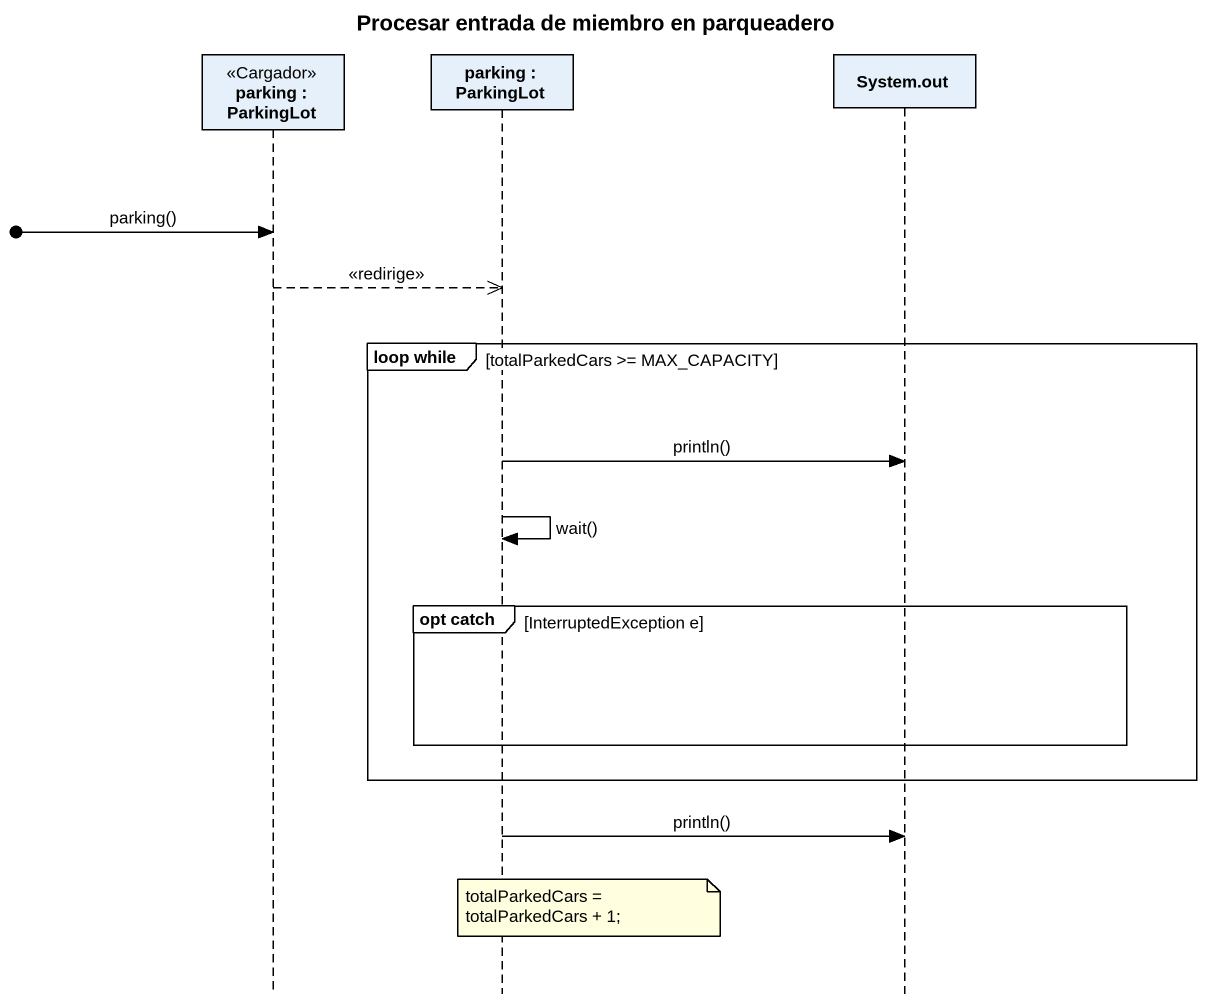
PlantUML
@startuml
title Procesar entrada de miembro en parqueadero
hide footbox
participant "parking : ParkingLot" as parking <<Cargador>>
participant "parking : ParkingLot" as parking_2
participant "System.out" as System_out

[o-> parking : parking()
parking -->> parking_2 : <<redirige>>
group loop while [totalParkedCars >= MAX_CAPACITY]
  parking_2 -> System_out : println()
  parking_2 -> parking_2 : wait()
  group opt catch [InterruptedException e]
  end
end
parking_2 -> System_out : println()
note over parking_2 : totalParkedCars = totalParkedCars + 1;
@enduml
